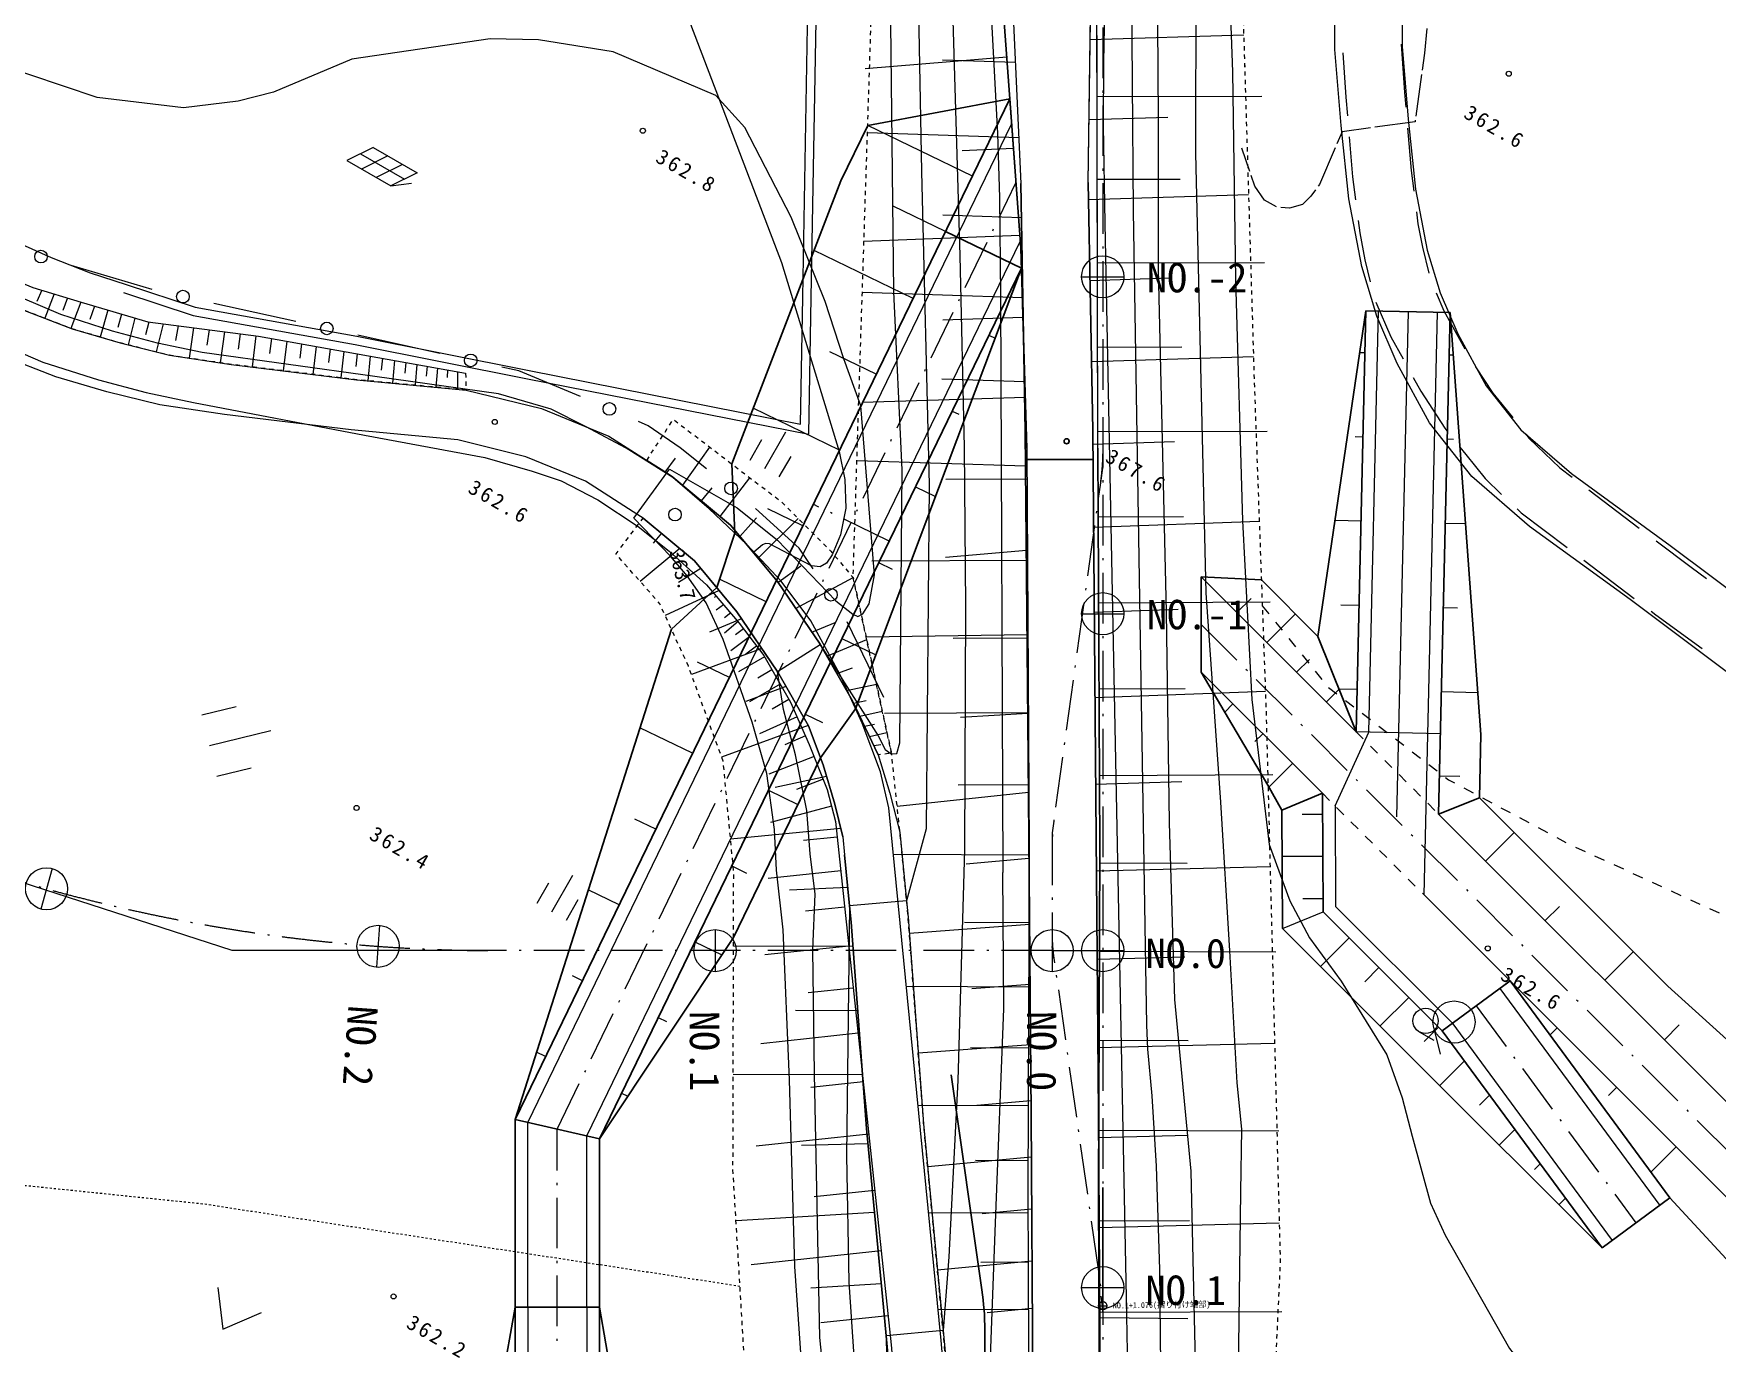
# Model space of a CAD drawing. Header units: millimetres. Extents: x -2078669 to -1085629, y -5987148 to 310365.
# Drawn here: x -1764978 to -1665089, y -2226496 to -2148756 of the extents above; entities that cross this region are included whole.
import ezdxf

# ---------------------------------------------------------------- set-up
doc = ezdxf.new("R2010")
doc.units = ezdxf.units.MM
doc.header["$LTSCALE"] = 500
for name, pattern in [('561019', [1, 0.5, -0.5]), ('56201', [2.5, 1.25, -1.25]), ('56301', [0.5, 0.25, -0.25]), ('57103', [5.5, 5, -0.5]), ('SXF_一点短鎖線', [9.25, 6, -1.5, 0.25, -1.5]), ('SXF_一点鎖線', [18.5, 12, -1.5, 3.5, -1.5]), ('SXF_跳び破線', [12, 6, -6])]:
    doc.linetypes.add(name, pattern=pattern)
doc.layers.get('Defpoints').update_dxf_attribs({"color": 153})
for name, color, linetype, lineweight in [('D-BGD', 7, 'Continuous', 13), ('D-BGD-数値図化', 7, 'Continuous', 13), ('D-BMK', 2, 'SXF_一点短鎖線', 13), ('D-BMK-HTXT', 7, 'Continuous', 13), ('D-BMK-HTXT-周囲堤', 7, 'Continuous', 13), ('D-BMK-OTRS', 7, 'Continuous', 13), ('D-BYP-STR1', 2, 'Continuous', 13), ('D-BYP-STR2', 6, 'Continuous', 25), ('●予備設計_LP横断', 7, 'Continuous', 13)]:
    doc.layers.add(name, color=color, linetype=linetype, lineweight=lineweight)
doc.styles.add('MS ゴシック', font='MS Gothic.ttf')
doc.styles.add('ＭＳ ゴシック', font='MS Gothic.ttf')
doc.linetypes.add('56130', pattern='A,1,-0.375,[44,dgnlstyle-dm500.shx,S=0.0012,R=0,X=0,Y=0],-0.375', length=1.75)

# ---------------------------------------------------------------- blocks, each defined once
blk = doc.blocks.new('M6313')
at = {"layer": 'D-BGD', "flags": 128}
blk.add_lwpolyline([(-1.5, 1), (0, -1), (1.5, 1)], dxfattribs=at)
blk = doc.blocks.new('M6334')
at = {"layer": '●予備設計_LP横断', "linetype": 'Continuous', "lineweight": 9}
for p, q in [((0, -1.25), (0, 1.25)), ((-1, -1.25), (-1, 0.15)), ((1, -1.25), (1, 0.15))]:
    blk.add_line(p, q, dxfattribs=at)
blk = doc.blocks.new('M6331')
at = {"layer": '●予備設計_LP横断', "linetype": 'Continuous', "lineweight": 9}
blk.add_line((0, -0.75), (1, -0.75), dxfattribs=at)
blk.add_circle((0, 0), 0.75, dxfattribs=at)
blk = doc.blocks.new('M7312')
at = {"layer": '●予備設計_LP横断', "linetype": 'Continuous', "lineweight": 20}
blk.add_circle((0, -0.001), 0.15, dxfattribs=at)
blk = doc.blocks.new('M6217')
at = {"layer": 'D-BGD-数値図化', "linetype": 'Continuous', "lineweight": 9}
for p, q in [((-1.033, 0.7), (-2, -0.75)), ((-1.5, 0), (1.5, 0)), ((-1.033, 0.7), (1.967, 0.7)), ((-0.033, 0.7), (-1, -0.75)), ((0.967, 0.7), (0, -0.75)), ((1.967, 0.7), (1, -0.75)), ((1, -0.75), (2, 0)), ((-2, -0.75), (1, -0.75))]:
    blk.add_line(p, q, dxfattribs=at)
blk = doc.blocks.new('河川平面')
at = {"layer": 'D-BGD', "linetype": 'Continuous'}
for p, q in [((1608555, -2699081), (1609014, -2666342)), ((1609119, -2714860, 368280), (1609038, -2675632, 368370)), ((1608674, -2690597), (1617776, -2690321)), ((1603717, -2691651), (1595322, -2692350)), ((1604227, -2691973), (1599914, -2691834)), ((1609078, -2693983), (1618850, -2693959)), ((1608607, -2695345), (1613272, -2695203)), ((1604431, -2696433), (1595456, -2696143)), ((1604119, -2697072), (1601078, -2697205)), ((1609088, -2698902), (1614007, -2698892)), ((1608573, -2700092), (1618064, -2699804)), ((1604591, -2701182), (1599928, -2701034)), ((1604504, -2702242), (1595229, -2702585)), ((1609100, -2703857), (1619019, -2703838)), ((1553015, -2705439, 364412), (1548220, -2704023, 364444)), ((1608658, -2704899), (1613434, -2704754)), ((1546463, -2705474), (1546171, -2706154)), ((1547203, -2705701), (1546643, -2707150)), ((1547998, -2705945), (1547708, -2706697)), ((1604676, -2705934), (1595150, -2705626)), ((1548794, -2706189), (1548191, -2707749)), ((1549595, -2706427), (1549328, -2707217)), ((1550397, -2706665), (1549928, -2708265)), ((1551196, -2706902), (1550979, -2707701)), ((1561551, -2707350, 364210), (1556671, -2706268, 364328)), ((1551995, -2707139), (1551596, -2708733)), ((1552816, -2707374), (1552625, -2708125)), ((1553663, -2707482), (1553246, -2709147)), ((1554568, -2707598), (1554397, -2708465)), ((1555472, -2707713), (1555206, -2709519)), ((1556395, -2707831), (1556261, -2708743)), ((1557318, -2707949), (1557047, -2709791)), ((1604682, -2707108), (1599934, -2707262)), ((1558245, -2708067), (1558120, -2708991)), ((1559171, -2708185), (1558945, -2710039)), ((1560091, -2708342), (1559980, -2709249)), ((1561010, -2708507), (1560795, -2710265)), ((1561881, -2708663), (1561777, -2709518)), ((1562753, -2708820), (1562550, -2710479)), ((1563576, -2708967), (1563477, -2709774)), ((1570091, -2709243, 364003), (1565211, -2708162, 364121)), ((1609110, -2708857), (1614101, -2708843)), ((1564398, -2709114), (1564207, -2710681)), ((1565175, -2709254), (1565093, -2710012)), ((1565952, -2709393), (1565814, -2710859)), ((1566677, -2709523), (1566610, -2710225)), ((1567401, -2709653), (1567274, -2710996)), ((1568065, -2709772), (1568005, -2710415)), ((1568729, -2709891), (1568613, -2711122)), ((1608744, -2709707), (1618356, -2709415)), ((1569338, -2710000), (1569283, -2710590)), ((1569947, -2710109), (1569841, -2711238)), ((1570538, -2710215), (1570517, -2710675)), ((1571128, -2710321), (1571127, -2711359)), ((1604766, -2710930), (1599873, -2710773)), ((1604828, -2711852), (1595147, -2712158)), ((1609118, -2713879), (1619176, -2713859)), ((1584493, -2717063), (1586102, -2714802)), ((1608824, -2714624), (1613667, -2714463)), ((1583457, -2716288), (1584067, -2715447)), ((1604836, -2715927), (1594828, -2715604)), ((1586719, -2718918), (1588476, -2716614)), ((1604927, -2716695), (1600106, -2716715)), ((1585606, -2717990), (1586250, -2717209)), ((1638256, -2717335, 363183), (1641243, -2719601, 363241)), ((1609137, -2718942), (1614205, -2718914)), ((1583228, -2719915), (1582734, -2720508)), ((1587893, -2720105), (1588874, -2718988)), ((1588963, -2721395), (1591336, -2719026)), ((1608869, -2719542), (1618699, -2719188)), ((1584317, -2720821), (1581973, -2722778)), ((1604881, -2720933), (1600093, -2721351)), ((1590147, -2722831), (1591509, -2721848)), ((1604956, -2721522), (1595711, -2721571)), ((1637963, -2721512, 363220), (1640951, -2723777, 363276)), ((1585563, -2721996), (1584253, -2722840)), ((1591194, -2724370), (1594605, -2722539)), ((1586661, -2723318), (1583452, -2724786)), ((1586493, -2723643), (1586362, -2723729)), ((1586924, -2724156), (1586471, -2724484)), ((1587340, -2724637), (1586982, -2724939)), ((1608914, -2724597), (1613897, -2724418)), ((1609164, -2724033), (1619345, -2723979)), ((1587989, -2724992), (1586078, -2725788)), ((1587780, -2725156), (1586969, -2725843)), ((1588091, -2725577), (1587618, -2725939)), ((1592149, -2725774), (1593543, -2725208)), ((1596429, -2729654, 364710), (1594244, -2725162, 364496)), ((1604926, -2725940), (1595378, -2726080)), ((1589192, -2726760), (1585009, -2728290)), ((1588462, -2726055), (1587348, -2726891)), ((1588878, -2726617), (1588236, -2727090)), ((1593050, -2727210), (1595409, -2726226)), ((1604979, -2726137), (1600547, -2726162)), ((1589342, -2727253), (1587803, -2728145)), ((1593635, -2728230), (1594570, -2727901)), ((1590275, -2728862), (1588449, -2729912)), ((1589786, -2728027), (1588956, -2728507)), ((1594220, -2729249), (1595985, -2728864)), ((1590622, -2729005), (1588238, -2729891)), ((1590800, -2729775), (1589803, -2730344)), ((1594633, -2729994), (1595385, -2729838)), ((1608959, -2729652), (1619062, -2729288)), ((1609198, -2729151), (1614311, -2729125)), ((1555969, -2730692), (1558009, -2730197)), ((1591286, -2730816), (1589042, -2731810)), ((1594999, -2730765), (1596336, -2730473)), ((1605003, -2730569), (1596476, -2730615)), ((1604968, -2730619), (1600985, -2730850)), ((1556411, -2732514), (1560055, -2731628)), ((1591947, -2731316), (1586805, -2733197)), ((1591785, -2731933), (1590562, -2732476)), ((1595285, -2731369), (1595880, -2731239)), ((1595572, -2731973), (1596613, -2731746)), ((1595829, -2732515), (1596248, -2732459)), ((1556854, -2734337), (1558894, -2733841)), ((1592292, -2733159), (1589610, -2734212)), ((1593026, -2734342), (1589989, -2735005)), ((1592818, -2734511), (1591241, -2735127)), ((1605020, -2734835), (1600843, -2734856)), ((1609004, -2734802), (1614102, -2734645)), ((1609217, -2734294), (1619515, -2734239)), ((1605007, -2735298), (1597220, -2736134)), ((1593325, -2736117), (1589708, -2737072)), ((1593869, -2737442), (1587335, -2738063)), ((1593658, -2737946), (1591656, -2738157)), ((1593986, -2737930), (1594098, -2739006)), ((1593868, -2739947), (1589568, -2740405)), ((1605041, -2739011), (1596998, -2738978)), ((1605038, -2739214), (1601310, -2739556)), ((1609044, -2739952), (1619341, -2739687)), ((1609239, -2739474), (1614416, -2739497)), ((1594284, -2740937), (1590826, -2741095)), ((1594106, -2742102), (1591785, -2742348)), ((1605069, -2743130), (1597942, -2743664)), ((1605022, -2743037), (1601216, -2743017)), ((1594591, -2744446), (1587508, -2744429)), ((1594343, -2744419), (1589358, -2744944)), ((1609217, -2744710), (1619688, -2744754)), ((1609086, -2745195), (1614281, -2745062)), ((1594606, -2746911), (1591929, -2747195)), ((1605011, -2746849), (1597774, -2746818)), ((1605097, -2746703), (1601653, -2746961)), ((1594876, -2748250), (1591188, -2748241)), ((1594898, -2749594), (1589124, -2750208)), ((1629040, -2749220), (1629433, -2750839)), ((1605126, -2750277), (1598475, -2750775)), ((1604994, -2750472), (1601559, -2750447)), ((1609127, -2750438), (1619610, -2750169)), ((1609201, -2749995), (1614481, -2750019)), ((1595161, -2752054), (1587490, -2752035)), ((1595201, -2752478), (1592095, -2752804)), ((1604982, -2753902), (1598471, -2753873)), ((1605152, -2753611), (1601951, -2753881)), ((1595527, -2755584), (1588847, -2756289)), ((1609167, -2755781), (1614456, -2755645)), ((1609172, -2755342), (1619863, -2755385)), ((1595485, -2756146), (1591545, -2756262)), ((1605175, -2756946), (1599031, -2757527)), ((1604968, -2757158), (1601873, -2757144)), ((1595879, -2758924), (1592291, -2759306)), ((1595871, -2760232), (1587658, -2760726)), ((1604967, -2760249), (1599093, -2760275)), ((1605195, -2760032), (1602258, -2760310)), ((1609168, -2760726), (1614554, -2760708)), ((1609203, -2761123), (1619885, -2760849)), ((1596262, -2762512), (1588550, -2763327)), ((1605216, -2763118), (1599609, -2763648)), ((1604976, -2763184), (1602175, -2763200)), ((1596271, -2764464), (1592090, -2764715)), ((1596665, -2766365), (1592685, -2766788)), ((1604992, -2765985), (1599660, -2766011)), ((1605234, -2765934), (1602551, -2766184)), ((1609189, -2766148), (1620033, -2766106)), ((1609238, -2766470), (1614464, -2766521))]:
    blk.add_line(p, q, dxfattribs=at)
at = {"layer": 'D-BGD', "linetype": 'Continuous', "flags": 128}
for points, elevation in [([(1592342, -2780492), (1591147, -2763427), (1590833, -2752355), (1590457, -2743454), (1590065, -2739912), (1589933, -2737491), (1589483, -2734168), (1588622, -2731129), (1586898, -2726226), (1585893, -2724035), (1584755, -2722444), (1583770, -2721270), (1581586, -2719015), (1583716, -2716105), (1587730, -2718399), (1590114, -2720321), (1593578, -2723925), (1594597, -2724710), (1594876, -2724847), (1595179, -2724700), (1595557, -2724094), (1595875, -2722383), (1595053, -2712340), (1594046, -2709561), (1592946, -2706159), (1590933, -2701141), (1588181, -2695820), (1586468, -2693935), (1580360, -2691326), (1575946, -2690623), (1573078, -2690566), (1564858, -2691779), (1560207, -2693721), (1558120, -2694260), (1554875, -2694668), (1549757, -2694041), (1543748, -2692019)], 363000), ([(1592920, -2817369), (1593566, -2799486), (1593914, -2787848), (1594033, -2783526), (1593837, -2779371), (1592635, -2767650), (1592323, -2752005), (1592214, -2744615), (1592355, -2741337), (1592065, -2738931), (1591868, -2736368), (1591191, -2733054), (1590470, -2730378), (1590110, -2728111), (1592654, -2726520), (1596089, -2731932), (1596515, -2732747), (1596855, -2733003), (1597195, -2732985), (1597380, -2732344), (1597515, -2716139), (1597024, -2705574), (1596761, -2682544)], 364000), ([(1598376, -2683702), (1598671, -2698444), (1599114, -2717044), (1598931, -2737455), (1597776, -2741725), (1594389, -2742024), (1594210, -2756839), (1594357, -2764363), (1595098, -2775535), (1595958, -2788193), (1595288, -2801281), (1595145, -2805403), (1594985, -2809136), (1594431, -2827854)], 365000), ([(1610013, -2620514), (1610004, -2655012), (1609981, -2662598), (1609913, -2668183), (1609452, -2691949), (1609445, -2695730), (1609534, -2701509), (1610811, -2765298), (1610885, -2769571), (1610897, -2771846), (1610716, -2783859), (1610693, -2787913), (1610772, -2789970), (1610879, -2790832), (1611484, -2792973), (1612825, -2795553), (1614449, -2798377), (1615902, -2801242), (1616987, -2804270), (1617505, -2807574), (1617667, -2810962), (1617685, -2814239)], 367000), ([(1611715, -2620514), (1611197, -2668195), (1611105, -2685482), (1611228, -2700780), (1611946, -2745632), (1612011, -2749082), (1612060, -2750532), (1612325, -2753298), (1612593, -2757485), (1612783, -2763612), (1612864, -2771282), (1612734, -2784705), (1612727, -2788483), (1612845, -2790265), (1613065, -2791226), (1613931, -2793393), (1615912, -2797217), (1616301, -2797929), (1618572, -2802762), (1619578, -2807144), (1619707, -2810758), (1619619, -2816361)], 366000), ([(1621746, -2814441), (1621891, -2808510), (1621764, -2806453), (1621613, -2804739), (1621190, -2802460), (1619945, -2799860), (1615503, -2792088), (1615083, -2791125), (1614669, -2789480), (1614591, -2787428), (1614424, -2780447), (1614954, -2770848), (1614660, -2757775), (1613687, -2747587), (1613373, -2737098), (1613203, -2724566), (1612724, -2704239), (1612726, -2695354), (1612599, -2678222), (1612988, -2655305), (1612966, -2630582), (1613359, -2620514)], 365000), ([(1623796, -2818518), (1624032, -2810240), (1624125, -2807468), (1624236, -2805489), (1624244, -2803817), (1623725, -2802293), (1620285, -2795694), (1618029, -2791812), (1617489, -2790721), (1616969, -2789309), (1616837, -2787094), (1617312, -2780196), (1617397, -2774676), (1617446, -2771179), (1617614, -2759007), (1617664, -2755279), (1617387, -2752525), (1616960, -2744706), (1616414, -2735865), (1615549, -2723449), (1615307, -2713395), (1614941, -2697350), (1614969, -2677393)], 364000), ([(1616949, -2688150), (1617118, -2692517), (1617295, -2704845), (1617707, -2719180), (1618258, -2729775), (1619284, -2738394), (1620512, -2741723), (1621690, -2743916), (1623569, -2746498), (1626274, -2750869), (1627187, -2753428), (1627773, -2755690), (1628854, -2759670), (1629723, -2761569), (1633551, -2768293), (1638543, -2774672), (1640014, -2777876), (1641376, -2781486), (1641915, -2785883), (1640984, -2797690), (1640322, -2802625), (1638441, -2810863), (1637036, -2815889)], 363000), ([(1600298, -2682136), (1600933, -2703428), (1601200, -2714828), (1601266, -2724239), (1601205, -2738696)], 366000), ([(1602426, -2682044), (1603178, -2696188), (1603296, -2700004), (1603353, -2705819), (1603478, -2740041)], 367000), ([(1601205, -2738696), (1600819, -2752402), (1600282, -2762864), (1599943, -2767240), (1596557, -2767553), (1596737, -2778596), (1597033, -2793887), (1596801, -2798268), (1596698, -2801298), (1596605, -2804750), (1596599, -2811008), (1596447, -2814317), (1596478, -2820692), (1596952, -2823497), (1597518, -2825046), (1598028, -2825906), (1598453, -2827121), (1601191, -2828349), (1601198, -2836316)], 366000), ([(1603298, -2835363), (1603152, -2823926), (1600406, -2822719), (1598998, -2816058), (1598329, -2809840), (1598049, -2792840), (1598377, -2788050), (1601762, -2787733), (1602661, -2771476), (1603042, -2760850), (1603554, -2748138), (1603478, -2740041)], 367000)]:
    blk.add_lwpolyline(points, dxfattribs=dict(at, elevation=elevation))
for points in [[(1615472, -2812388), (1615273, -2807092), (1615231, -2805958), (1615082, -2805064), (1614196, -2802555), (1611544, -2797523), (1610785, -2796134), (1609990, -2794678), (1609448, -2793437), (1609275, -2792488), (1609120, -2789483), (1609265, -2770458), (1609158, -2754356), (1608991, -2733247), (1608817, -2713807), (1608555, -2699081), (1609014, -2666342), (1609021, -2620514)], [(1648369, -2729602), (1640710, -2723847), (1634729, -2719505), (1631309, -2716546), (1628807, -2713365), (1626888, -2709836), (1625672, -2707023), (1624776, -2704068), (1624009, -2700061), (1623561, -2695700), (1623183, -2691188), (1623197, -2683914), (1623477, -2676693), (1623813, -2672469), (1624796, -2667409), (1628250, -2652121), (1629016, -2648256), (1629716, -2644727), (1630896, -2635890), (1631250, -2632963), (1631771, -2628636), (1632704, -2620514)], [(1636730, -2620514), (1635743, -2629104), (1635219, -2633453), (1634864, -2636395), (1633664, -2645381), (1632948, -2648993), (1632163, -2652951), (1628711, -2668230), (1627783, -2673012), (1627471, -2676930), (1627197, -2683996), (1627183, -2691025), (1627543, -2695329), (1627971, -2699480), (1628665, -2703109), (1629434, -2705645), (1630488, -2708083), (1632161, -2711158), (1634216, -2713773), (1637218, -2716368), (1643087, -2720630), (1650772, -2726405), (1648369, -2729602)], [(1555496, -2675788), (1564011, -2675700), (1566577, -2675673), (1574077, -2675730), (1583382, -2675801), (1590984, -2675860), (1594010, -2675779), (1600312, -2675611), (1600969, -2675926), (1601494, -2676412), (1602266, -2677624), (1603045, -2679178), (1603569, -2681205), (1603902, -2684846), (1604555, -2699152), (1604818, -2713861), (1604991, -2733281), (1605158, -2754385), (1605264, -2770456), (1605096, -2792670), (1604965, -2797739), (1604449, -2800952), (1604252, -2801442), (1604118, -2801667)], [(1600312, -2675611), (1600969, -2675926), (1601494, -2676412), (1602266, -2677624), (1603045, -2679178), (1603569, -2681205), (1603902, -2684846), (1604555, -2699152)], [(1545350, -2706651), (1548268, -2707778), (1551122, -2708615), (1554053, -2709349), (1557700, -2709887), (1565141, -2710795), (1571645, -2711408), (1576125, -2712508), (1580114, -2714150), (1583583, -2716369), (1583916, -2716583), (1587332, -2719428), (1590110, -2722777), (1592644, -2726502), (1592654, -2726520), (1594565, -2729850)], [(1508217, -2685411), (1513547, -2687262), (1518842, -2689573), (1521206, -2690806), (1525169, -2693231), (1532176, -2697774), (1536945, -2700739), (1538666, -2701836), (1540621, -2702872), (1542493, -2703895), (1545947, -2705316), (1548802, -2706191), (1552762, -2707367), (1559322, -2708205), (1571609, -2710407)], [(1591962, -2731343), (1590110, -2728111), (1590099, -2728093), (1587710, -2724583), (1585199, -2721557), (1582140, -2719008), (1581841, -2718817), (1578723, -2716822), (1575191, -2715368), (1571143, -2714373), (1564818, -2713778), (1557300, -2712860), (1553468, -2712295), (1550335, -2711511), (1547304, -2710622), (1544163, -2709409)], [(1605096, -2792670), (1605264, -2770456), (1605158, -2754385), (1604991, -2733281), (1604818, -2713861), (1604555, -2699152)], [(1608555, -2699081), (1608817, -2713807), (1608991, -2733247), (1609158, -2754356), (1609265, -2770458), (1609120, -2789483)], [(1596086, -2733057), (1594565, -2729850), (1592654, -2726520), (1592644, -2726502), (1590110, -2722777), (1587332, -2719428), (1583916, -2716583), (1583583, -2716369), (1582361, -2715587)], [(1582140, -2719008), (1585199, -2721557), (1587710, -2724583), (1590099, -2728093), (1590110, -2728111), (1591962, -2731343), (1592824, -2733665), (1593520, -2735998), (1593986, -2737930), (1594098, -2739006), (1594389, -2742024), (1594482, -2742989), (1595401, -2755251), (1596341, -2765209), (1596557, -2767553), (1597441, -2777158), (1598308, -2787353), (1598377, -2788050), (1598643, -2790764), (1599233, -2797877), (1599793, -2803334), (1600051, -2807845), (1600214, -2810142), (1600362, -2812627)], [(1594565, -2729850), (1596086, -2733057), (1596776, -2735341), (1597384, -2737656)], [(1593986, -2737930), (1593520, -2735998), (1592824, -2733665), (1591962, -2731343)], [(1597384, -2737656), (1597776, -2741725), (1597870, -2742698), (1598788, -2754964), (1599727, -2764893), (1599943, -2767240), (1600828, -2776858), (1601695, -2787042), (1601762, -2787733), (1602566, -2795926), (1603152, -2800721)], [(1598643, -2790764), (1598377, -2788050), (1598308, -2787353), (1597441, -2777158), (1596557, -2767553), (1596341, -2765209), (1595401, -2755251), (1594482, -2742989), (1594389, -2742024), (1594098, -2739006)]]:
    blk.add_lwpolyline(points, dxfattribs=at)
at = {"layer": 'D-BGD', "linetype": '561019', "flags": 128}
for points in [[(1618950, -2620514), (1618959, -2621129), (1618665, -2658302), (1618663, -2658627), (1618571, -2661701), (1617747, -2689368), (1618403, -2710987), (1619104, -2730441), (1619135, -2731637), (1619943, -2763133), (1618853, -2786511), (1619008, -2789521), (1619927, -2791602), (1625688, -2802391), (1625125, -2825293), (1624564, -2827572), (1623496, -2829911), (1618630, -2838640), (1618342, -2840170), (1618771, -2861642), (1618913, -2870692)], [(1618950, -2620514), (1618959, -2621129), (1618665, -2658302), (1618663, -2658627), (1618571, -2661701), (1617747, -2689368), (1618356, -2709415)], [(1604118, -2801667), (1603658, -2801700), (1603152, -2800721), (1602566, -2795926), (1601762, -2787733), (1601695, -2787042), (1600828, -2776858), (1599943, -2767240), (1599727, -2764893), (1598788, -2754964), (1597870, -2742698), (1597776, -2741725), (1597384, -2737656), (1596956, -2733671), (1596881, -2732974), (1595028, -2724476), (1594605, -2722539), (1594888, -2713738), (1595887, -2682805), (1595509, -2681697), (1584094, -2681621), (1568919, -2679328), (1567447, -2679106), (1555444, -2676376), (1555451, -2676293), (1555496, -2675788)], [(1571609, -2710407), (1571645, -2711408), (1565141, -2710795), (1557700, -2709887), (1554053, -2709349), (1551122, -2708615), (1548268, -2707778), (1545350, -2706651), (1541611, -2704873), (1538499, -2703186), (1535321, -2701185), (1529283, -2697302), (1524327, -2694155), (1519414, -2691519), (1515001, -2689323), (1510618, -2687469), (1507974, -2686586), (1508217, -2685411)], [(1582361, -2715587), (1583934, -2713148), (1590375, -2718064), (1593288, -2720981), (1594605, -2722539), (1595028, -2724476), (1596881, -2732974), (1596692, -2732994), (1596086, -2733057)], [(1594315, -2833105), (1593657, -2833087), (1593245, -2833076), (1591237, -2816520), (1590511, -2811759), (1590076, -2808915), (1589638, -2797190), (1589292, -2787903), (1587476, -2757692), (1587519, -2740005), (1586896, -2733447), (1584831, -2727803), (1583142, -2724109), (1580537, -2721142), (1580880, -2720687), (1582125, -2719028), (1582140, -2719008)]]:
    blk.add_lwpolyline(points, dxfattribs=at)
at = {"layer": 'D-BGD', "linetype": '57103', "elevation": 362500, "flags": 128}
blk.add_lwpolyline([(1631438, -2670992), (1630465, -2673583), (1630146, -2674866), (1628772, -2686571), (1628658, -2689730), (1628512, -2691411), (1627943, -2695488), (1623613, -2696077), (1622269, -2699201), (1621764, -2699901), (1621267, -2700389), (1620488, -2700616), (1619769, -2700561), (1619014, -2700140), (1618444, -2699316), (1617676, -2697057)], dxfattribs=at)
at = {"layer": 'D-BGD', "linetype": '56130', "flags": 128}
for points in [[(1476042, -2672953), (1487354, -2675983), (1494011, -2677814), (1494381, -2678077), (1498516, -2681000), (1515505, -2686265), (1521017, -2688589), (1527219, -2692548), (1535331, -2697856), (1540351, -2700532), (1544162, -2702251), (1547020, -2703540), (1549333, -2704443), (1551482, -2705148), (1555577, -2706492), (1565157, -2708214), (1575377, -2710253), (1591488, -2713433), (1591619, -2705903), (1592042, -2681772), (1592113, -2681022), (1592284, -2679237), (1592454, -2677450), (1592610, -2675816)], [(1592119, -2705912), (1592541, -2681801), (1592611, -2681070), (1592781, -2679284), (1592952, -2677497), (1593107, -2675864)], [(1551326, -2705623), (1555455, -2706978), (1565064, -2708705), (1575279, -2710743), (1591978, -2714039), (1592119, -2705911)]]:
    blk.add_lwpolyline(points, dxfattribs=at)
at = {"layer": 'D-BGD', "linetype": 'Continuous', "elevation": 364000}
blk.add_lwpolyline([(1580651, -2680088), (1581065, -2680372), (1581922, -2681649), (1582878, -2684240), (1590358, -2703834), (1593778, -2715062), (1594107, -2716716), (1594179, -2718418), (1593862, -2720012), (1593359, -2721188), (1593034, -2721693), (1592645, -2721908), (1592138, -2721847), (1591265, -2721380), (1589644, -2720529), (1589412, -2720511), (1589228, -2720590), (1588710, -2721030)], dxfattribs=at)
at = {"layer": 'D-BGD', "linetype": 'Continuous', "extrusion": (-0.123548, -0.025437, 0.992013), "elevation": 227590}
blk.add_lwpolyline([(2963730, 1088463), (2966575, 1088067), (2967446, 1087963)], dxfattribs=at)
at = {"layer": 'D-BGD', "linetype": 'Continuous', "extrusion": (-0.098567, -0.023531, 0.994852), "elevation": 264487}
blk.add_lwpolyline([(2994856, 986207), (2997445, 985763), (2998555, 985595)], dxfattribs=at)
at = {"layer": 'D-BGD', "linetype": 'Continuous', "extrusion": (0.868038, 0.067518, 0.491885), "elevation": 1409261}
blk.add_lwpolyline([(-2813963, -379261), (-2816477, -379304), (-2817707, -379424)], dxfattribs=at)
at = {"layer": 'D-BGD', "linetype": 'Continuous', "extrusion": (0.846499, 0.064697, 0.528444), "elevation": 1392113}
blk.add_lwpolyline([(-2812305, -438968), (-2814682, -439009), (-2816049, -439139)], dxfattribs=at)
at = {"layer": 'D-BGD', "linetype": '56301', "flags": 128}
blk.add_lwpolyline([(1587892, -2764615), (1556050, -2759730), (1533406, -2757397), (1519083, -2755922), (1514770, -2743375), (1526692, -2743634), (1525783, -2734543), (1524020, -2716896), (1524034, -2707868), (1514409, -2702703), (1507228, -2699927), (1502849, -2698233)], dxfattribs=at)
at = {"layer": 'D-BGD', "linetype": 'Continuous', "extrusion": (-0.560903, -0.252732, 0.788362), "elevation": 56225}
blk.add_lwpolyline([(3136067, 518133), (3137239, 518105), (3139804, 518364)], dxfattribs=at)
at = {"layer": 'D-BGD', "linetype": 'Continuous', "extrusion": (-0.522307, -0.234465, 0.819891), "elevation": 83131}
blk.add_lwpolyline([(3134586, 515159), (3136829, 515112), (3138328, 515260)], dxfattribs=at)
at = {"layer": 'D-BGD', "linetype": 'Continuous', "extrusion": (0.069058, 0.206545, 0.975997), "elevation": -95888}
blk.add_lwpolyline([(-2356868, 2100878), (-2352913, 2100598), (-2351883, 2100708)], dxfattribs=at)
at = {"layer": 'D-BGD', "linetype": 'Continuous', "extrusion": (0.001612, -0.020011, 0.999798), "elevation": 420061}
blk.add_lwpolyline([(1408664, -2824424), (1409550, -2826065), (1410597, -2827562), (1410629, -2827610)], dxfattribs=at)
at = {"layer": 'D-BGD', "linetype": 'Continuous', "extrusion": (0.016449, -0.001732, 0.999863), "elevation": 394691}
blk.add_lwpolyline([(-2529133, -1899645), (-2529529, -1900051), (-2530821, -1901338), (-2531659, -1902409)], dxfattribs=at)
at = {"layer": 'D-BGD', "linetype": 'Continuous', "extrusion": (-0.052841, 0.073861, 0.995868), "elevation": 77504}
blk.add_lwpolyline([(288824, 3160351), (288801, 3158864), (289537, 3155429)], dxfattribs=at)
at = {"layer": 'D-BGD', "linetype": 'Continuous', "extrusion": (-0.143152, -0.164739, 0.975894), "elevation": 568325}
blk.add_lwpolyline([(3016489, -877315), (3016819, -877334), (3020231, -877100)], dxfattribs=at)
at = {"layer": 'D-BGD', "linetype": 'Continuous', "extrusion": (0.311673, 0.432353, 0.846127), "elevation": -356949}
blk.add_lwpolyline([(-2922970, 1248230), (-2925577, 1248305), (-2926719, 1248311)], dxfattribs=at)
at = {"layer": 'D-BGD', "linetype": '56201', "flags": 128}
blk.add_lwpolyline([(1618880, -2724215), (1622794, -2729051), (1629936, -2734540), (1637037, -2738340), (1646676, -2742766)], dxfattribs=at)
at = {"layer": 'D-BGD', "linetype": 'Continuous', "extrusion": (0.276473, 0.38442, 0.880786), "elevation": -273425}
blk.add_lwpolyline([(-2923790, 1275829), (-2924142, 1275840), (-2927540, 1275859)], dxfattribs=at)
at = {"layer": 'D-BGD', "linetype": 'Continuous', "extrusion": (0.879845, 0.091136, 0.466441), "elevation": 1326281}
blk.add_lwpolyline([(-2950346, -283885), (-2934237, -284530), (-2917934, -285106)], dxfattribs=at)
at = {"layer": 'D-BGD', "linetype": 'Continuous'}
for points in [[(1615473, -2813810, 368400), (1615503, -2805510, 368350), (1615442, -2805095, 368370), (1615373, -2804813, 368380), (1615226, -2804347, 368420), (1610224, -2794667, 368260), (1609794, -2793590, 368280), (1609534, -2792437, 368300), (1609236, -2777605, 368510), (1609158, -2758979, 368490), (1609245, -2738601, 368470), (1609119, -2714860, 368280), (1609038, -2675632, 368370), (1609172, -2662075, 368370), (1609082, -2627858, 368360), (1609044, -2620514, 368307)], [(1551648, -2675562, 363530), (1588753, -2675806, 367630), (1591492, -2675777, 367740), (1601078, -2675474, 368380), (1602687, -2677771, 368330), (1604554, -2702997, 368080), (1604920, -2714881, 368280), (1605042, -2738608, 368470), (1604961, -2758977, 368490), (1605040, -2777661, 368510), (1605332, -2792524, 368300), (1605349, -2797390, 368380), (1605376, -2800935, 368140), (1605160, -2801653, 368050), (1604932, -2802029, 368050)], [(1604920, -2714881, 368280), (1604554, -2702997, 368080), (1602687, -2677771, 368330), (1601078, -2675474, 368380)], [(1599837, -2767831, 366440), (1596733, -2736208, 364880), (1596230, -2734073, 364910), (1595135, -2731183, 364690), (1593808, -2728274, 364470), (1592088, -2725106, 364260), (1590334, -2722759, 364300), (1588296, -2720585, 364040), (1586073, -2718453, 363810), (1583901, -2716593, 363570), (1581131, -2714851, 363720), (1578733, -2713565, 363360), (1576686, -2712550, 363370), (1573568, -2711634, 363390), (1566227, -2710598, 362900), (1555988, -2709188, 362740), (1553342, -2708636, 362750), (1550673, -2707921, 362770), (1547594, -2706935, 362800), (1545326, -2705966, 362820)], [(1544161, -2708734, 362820), (1546539, -2709754, 362800), (1549825, -2710801, 362770), (1552652, -2711561, 362750), (1555476, -2712146, 362740), (1565608, -2714083, 362900), (1572752, -2715421, 363390), (1575563, -2716230, 363370), (1577282, -2716791, 363360), (1579451, -2717934, 363720), (1581846, -2719507, 363570), (1583686, -2720980, 363810), (1585914, -2722964, 364040), (1587847, -2725240, 364500), (1589298, -2727170, 364240), (1590897, -2729946, 364190), (1592006, -2732452, 364680), (1593056, -2735120, 364910), (1593563, -2737027, 364940), (1596852, -2768087, 366440)], [(1628028, -2700834, 362740), (1628117, -2701535, 362680), (1628376, -2702930, 363020), (1628761, -2704463, 363084)], [(1624566, -2701346, 362739), (1624659, -2702074, 362680), (1624960, -2703677, 363020), (1625287, -2704983, 363065)], [(1627834, -2710657, 363226), (1628291, -2711486, 363280), (1629705, -2713682, 363240), (1629826, -2713828, 363237)], [(1585905, -2716080, 363495), (1584348, -2714832, 363370), (1582439, -2713538, 363930), (1581865, -2713287, 363935)], [(1604920, -2714881, 368280), (1605042, -2738608, 368470), (1604961, -2758977, 368490), (1605040, -2777661, 368510), (1605332, -2792524, 368300)], [(1609119, -2714860, 368280), (1609245, -2738601, 368470), (1609158, -2758979, 368490), (1609236, -2777605, 368510), (1609534, -2792437, 368300)], [(1634518, -2714034, 363194), (1634714, -2714278, 363190), (1636525, -2716023, 363150), (1637260, -2716580, 363164)], [(1585914, -2722964, 364040), (1587847, -2725240, 364500), (1589298, -2727170, 364240), (1590897, -2729946, 364190), (1592006, -2732452, 364680), (1593056, -2735120, 364910), (1593563, -2737027, 364940), (1596852, -2768087, 366440), (1598250, -2784336, 366950), (1599683, -2801007, 367550), (1600652, -2813768, 368170)]]:
    blk.add_polyline3d(points, dxfattribs=at)
for centre, radius in [((1546422, -2703492, 364457), 375), ((1554841, -2705862, 364372), 375), ((1563381, -2707756, 364165), 375), ((1571921, -2709649, 363959), 375), ((1580148, -2712533, 363950), 375), ((1587366, -2717250, 363613), 375), ((1584037, -2718805, 363680), 375), ((1593292, -2723559, 364366), 375), ((1630254, -2748925), 1250)]:
    blk.add_circle(centre, radius, dxfattribs=at)
at = {"layer": 'D-BGD', "linetype": 'Continuous', "lineweight": 20, "xscale": 1000, "yscale": 1000, "zscale": 1000, "rotation": 330.1091246385173}
for p in [(1633503, -2692636, 362597), (1582129, -2696015, 362804), (1573343, -2713305, 362579), (1607274, -2714449, 367608), (1565144, -2736215, 362424), (1632255, -2744553, 362613), (1567344, -2765212, 362164)]:
    blk.add_blockref('M7312', p, dxfattribs=at)
at = {"layer": 'D-BGD', "linetype": 'Continuous', "lineweight": 9, "xscale": 1000, "yscale": 1000, "zscale": 1000, "rotation": 330.1091246385173}
for name, p in [('M6217', (1566679, -2698139)), ('M6334', (1589981, -2714983)), ('M6334', (1577348, -2741289)), ('M6331', (1628569, -2748856)), ('M6313', (1557706, -2766290))]:
    blk.add_blockref(name, p, dxfattribs=at)
at = {"layer": 'D-BGD', "linetype": 'Continuous', "style": 'MS ゴシック'}
blk.add_text('363.7', height=900, rotation=283.66942, dxfattribs=at).set_placement((1583686, -2720980, 363810))
at = {"layer": 'D-BGD', "linetype": 'Continuous', "char_height": 900, "attachment_point": 7, "rotation": 330.10912, "line_spacing_factor": 0.722892, "style": 'MS ゴシック'}
for s, insert in [('\\T1.287;362.6', (1630757, -2695221)), ('\\T1.284;362.8', (1582809, -2697843, 362804)), ('\\T1.287;367.6', (1609497, -2715635, 367608)), ('\\T1.287;362.6', (1571682, -2717471)), ('\\T1.281;362.4', (1565824, -2738043, 362424)), ('\\T1.287;362.6', (1632934, -2746381, 362613)), ('\\T1.284;362.2', (1568024, -2767040, 362164))]:
    blk.add_mtext(s, dxfattribs=dict(at, insert=insert))

msp = doc.modelspace()

# ---------------------------------------------------------------- linework, layer by layer
at = {"layer": 'D-BMK'}
for p, q in [((-1733914.5, -2213779, 78.4), (-1706699.8, -2157607.8, 78.4)), ((-1714224, -2178871.5, 156.7), (-1718723.7, -2176691.4)), ((-1695712.2, -2183825.1), (-1648584.6, -2230952.7)), ((-1679398.5, -2206462.6, -23232), (-1669915.7, -2219349.7, -23232)), ((-1733914.5, -2239352.7), (-1733914.5, -2213779, 59.4))]:
    msp.add_line(p, q, dxfattribs=at)
at = {"layer": 'D-BMK', "ltscale": 10}
msp.add_line((-1683435.8, -2165258.3, 266595.6), (-1684199.8, -2198166, -53832), dxfattribs=at)
at = {"layer": 'D-BMK', "linetype": 'SXF_一点鎖線', "lineweight": 13}
msp.add_line((-1704552.5, -2203186.7), (-1701552.5, -2203186.7), dxfattribs=at)
msp.add_line((-1704552.5, -2203186.7), (-1701552.5, -2203186.7), dxfattribs=at)
at = {"layer": 'D-BMK', "linetype": 'SXF_一点短鎖線', "flags": 128}
msp.add_lwpolyline([(-1701552.5, -2079013.4), (-1701552.5, -2329191.7)], dxfattribs=at)
msp.add_lwpolyline([(-1701552.5, -2079013.4), (-1701552.5, -2329191.7)], dxfattribs=at)
msp.add_lwpolyline([(-1701552.5, -2173365.2, -0.0342109), (-1701692.6, -2175410.7), (-1704459.1, -2195508.6, 0.0342109), (-1704552.5, -2196872.2), (-1704552.5, -2202230.7, 0.0353635), (-1704452.7, -2203640), (-1701652.3, -2223313.4, -0.0353635), (-1701552.5, -2224722.6)], format="xyb", dxfattribs=at)
msp.add_lwpolyline([(-1701552.5, -2173365.2, -0.0342109), (-1701692.6, -2175410.7), (-1704459.1, -2195508.6, 0.0342109), (-1704552.5, -2196872.2), (-1704552.5, -2202230.7, 0.0353635), (-1704452.7, -2203640), (-1701652.3, -2223313.4, -0.0353635), (-1701552.5, -2224722.6)], format="xyb", dxfattribs=at)
at = {"layer": 'D-BMK'}
msp.add_lwpolyline([(-1704552.5, -2203186.7), (-1737359.5, -2203186.7, -0.0787115), (-1768265, -2198291.2), (-1834923.4, -2176629.7)], format="xyb", dxfattribs=at)
msp.add_lwpolyline([(-1704552.5, -2203186.7), (-1737359.5, -2203186.7, -0.0787115), (-1768265, -2198291.2), (-1834923.4, -2176629.7)], format="xyb", dxfattribs=at)
at = {"layer": 'D-BMK-HTXT', "color": 7, "linetype": 'Continuous', "lineweight": 13}
for p, q in [((-1702802.5, -2163186.7, 329093), (-1700302.5, -2163186.7, -329093)), ((-1702802.5, -2183186.7, 329093), (-1700302.5, -2183186.7, -329093)), ((-1702802.5, -2203186.7, 329093), (-1700302.5, -2203186.7, -329093)), ((-1702802.4, -2223186.7, 329066.8), (-1700302.4, -2223186.7, -329119.1))]:
    msp.add_line(p, q, dxfattribs=at)
for centre in [(-1701552.5, -2163186.7, 0), (-1701552.5, -2183186.7, 0), (-1701552.5, -2203186.7, 0), (-1701552.4, -2223186.7, -26.2)]:
    msp.add_circle(centre, 1250, dxfattribs=at)
at = {"layer": 'D-BMK-HTXT-周囲堤', "color": 7, "linetype": 'Continuous', "lineweight": 13}
for p, q in [((-1763882.8, -2198308.1), (-1764554.3, -2200716.3)), ((-1744456.4, -2201681.4), (-1744636.1, -2204174.9)), ((-1724553.3, -2201936.7), (-1724551.7, -2204436.7)), ((-1704553.3, -2201936.7), (-1704551.7, -2204436.7))]:
    msp.add_line(p, q, dxfattribs=at)
for centre in [(-1764218.6, -2199512.2), (-1744546.3, -2202928.2), (-1724552.5, -2203186.7), (-1704552.5, -2203186.7)]:
    msp.add_circle(centre, 1250, dxfattribs=at)
at = {"layer": 'D-BMK-OTRS', "color": 7, "linetype": 'Continuous', "lineweight": 13}
for p, q in [((-1701552.5, -2173365.2), (-1701552.5, -2174392.8)), ((-1701552.5, -2174392.8), (-1701692.6, -2175410.7)), ((-1704459.1, -2195508.6), (-1704552.5, -2196187.2)), ((-1704552.5, -2196187.2), (-1704552.5, -2196872.2)), ((-1704552.5, -2202230.7), (-1704552.6, -2202938.9)), ((-1704452.7, -2203640), (-1704552.6, -2202938.9)), ((-1701552.5, -2224399.3), (-1701652.2, -2223698.6)), ((-1701552.5, -2224399.3), (-1701552.5, -2225107.1))]:
    msp.add_line(p, q, dxfattribs=at)
at = {"layer": 'D-BYP-STR1'}
for p, q in [((-1735664.5, -2213377.4, 78.4), (-1706957.5, -2154126, 78.4)), ((-1709286.7, -2157213.3, -7579676.3), (-1715495.4, -2154203, 156.7)), ((-1710876.3, -2160494.3, -7579833), (-1713980.6, -2158989.2, -3789916.5)), ((-1732164.5, -2214180.6, 78.4), (-1706442.1, -2161089.5, 78.4)), ((-1712804.9, -2164475, 3620468.5), (-1718681.1, -2161626, 10794307.2)), ((-1685765.6, -2190211, 23232), (-1685185.3, -2165217.7, 266595.6)), ((-1682489, -2199876.8, -70094.4), (-1681686.3, -2165298.9, 266595.6)), ((-1708305.9, -2166656.4, -1872164.7), (-1707941, -2166833.4, -2317661.8)), ((-1714985, -2168974.7, 3618873.1), (-1717735.1, -2167641.3, 6976329.8)), ((-1685993.1, -2167699.6, 23232), (-1686302.5, -2167692.4, 23232)), ((-1680994.5, -2167815.7, 23232), (-1680754.6, -2167821.2, 23232)), ((-1717165.1, -2173474.4, 3617277.8), (-1722289.4, -2170989.9, 9873265.8)), ((-1710485.9, -2171156.1, -1873760), (-1710097.4, -2171344.5, -2348101.1)), ((-1686109.2, -2172698.3, 23232), (-1686573.2, -2172687.5, 23232)), ((-1681110.5, -2172814.3, 23232), (-1680750.6, -2172822.7, 23232)), ((-1712666, -2175655.8, -1875355.4), (-1711476.8, -2176232.4, -3327222.6)), ((-1719345.2, -2177974.1, 3615682.5), (-1721417.8, -2176969.2, 6146020.6)), ((-1686225.2, -2177696.9, 23232), (-1687771.9, -2177661, 23232)), ((-1681226.6, -2177813, 23232), (-1680026.9, -2177840.8, 23232)), ((-1714846.1, -2180155.5, -1876950.7), (-1714045.4, -2180543.7, -2854476.9)), ((-1721525.2, -2182473.8, 3614087.1), (-1724287.7, -2181134.5, 6986558)), ((-1693586.4, -2183122.5, 23232), (-1692737.9, -2182274, 23232)), ((-1691818.7, -2184890.3, 23232), (-1690121.6, -2183193.2, 23232)), ((-1686341.3, -2182695.6, 23232), (-1687424, -2182670.4, 23232)), ((-1681342.6, -2182811.6, 23232), (-1680502.9, -2182831.1, 23232)), ((-1717026.2, -2184655.2, -1878546), (-1715012.6, -2185631.5, -4336783.5)), ((-1723705.3, -2186973.5, 3612491.8), (-1725591.9, -2186058.8, 5915652.3)), ((-1690050.9, -2186658, 23232), (-1689294.5, -2185901.6, 23232)), ((-1693826.7, -2188539.1), (-1694313.6, -2189026.1)), ((-1688283.1, -2188425.8, 23232), (-1687526.7, -2187669.4, 23232)), ((-1686457.3, -2187694.2, 23232), (-1687526.7, -2187669.4, 23232)), ((-1681458.7, -2187810.3, 23232), (-1679299.3, -2187860.4, 23232)), ((-1719206.3, -2189154.9, -1880141.3), (-1718180.8, -2189652.1, -3132113.5)), ((-1725885.4, -2191473.2, 3610896.5), (-1729011.3, -2189957.6, 7427067.6)), ((-1692058.9, -2190306.9), (-1692530.7, -2190778.6)), ((-1687769, -2194596.7), (-1685765.6, -2190211, 23232)), ((-1681516.7, -2190309.6, 23232), (-1686515.4, -2190193.6, 23232)), ((-1690291.1, -2192074.6), (-1691692.9, -2193476.4)), ((-1681574.7, -2192808.9, 23232), (-1680375, -2192836.8, 23232)), ((-1721386.3, -2193654.6, -1881736.7), (-1719631.7, -2194505.3, -4023863.6)), ((-1728065.5, -2195972.9, 3609301.1), (-1729304.8, -2195372, 5122311.8)), ((-1688516.2, -2195102.4), (-1689716.2, -2195102.4)), ((-1687769, -2194596.7), (-1687734.9, -2200560.8)), ((-1678839.2, -2197869.7), (-1677142.2, -2196172.6)), ((-1723566.4, -2198154.3, -1883332), (-1722689.1, -2198579.7, -2954395.5)), ((-1688501.9, -2197602.4), (-1690901.9, -2197602.4)), ((-1730245.6, -2200472.6, 3607705.8), (-1732077, -2199584.6, 5843577.2)), ((-1688487.5, -2200102.4), (-1689687.6, -2200102.4)), ((-1675303.7, -2201405.2), (-1674455.2, -2200556.7)), ((-1690877.4, -2201873), (-1688483.1, -2200873.2)), ((-1686930.7, -2202425.6), (-1688627.8, -2204122.7)), ((-1725746.5, -2202654, -1884927.3), (-1724143.4, -2203431.3, -3842101.2)), ((-1671768.2, -2204940.7), (-1670071.1, -2203243.7)), ((-1685163, -2204193.4), (-1686011.5, -2205041.9)), ((-1732425.6, -2204972.3, 3606110.5), (-1733017.7, -2204685.2, 4328971.3)), ((-1677988.9, -2205425.4, -23232), (-1668506.2, -2218312.5, -23232)), ((-1683395.2, -2205961.2), (-1685092.3, -2207658.2)), ((-1727926.6, -2207153.7, -1886522.7), (-1727433.3, -2207392.8, -2488715.6)), ((-1680841.6, -2207454.1, -23232), (-1671325.2, -2220386.9, -23232)), ((-1681627.4, -2207728.9), (-1682476, -2208577.4)), ((-1674596.6, -2207769.2), (-1675020.9, -2208193.5)), ((-1668232.6, -2208476.3), (-1667347.4, -2207591)), ((-1734605.7, -2209472, 3604515.2), (-1735142.7, -2209211.6, 4260086.9)), ((-1680095.9, -2209732.9), (-1681557.4, -2211194.5)), ((-1671061.1, -2211304.7), (-1671542.3, -2211785.9)), ((-1730106.7, -2211653.4, -1888118), (-1729736.7, -2211832.7, -2339715.9)), ((-1678597.2, -2211769.7), (-1679193.8, -2212366.4)), ((-1735664.5, -2224352.7, 29.3), (-1735664.5, -2213377.4, 50.7)), ((-1732164.5, -2224352.7, 47), (-1732164.5, -2214180.6, 78.9)), ((-1677098.4, -2213806.5), (-1678023.5, -2214731.6)), ((-1667525.5, -2214840.2), (-1669026, -2216340.7)), ((-1675599.7, -2215843.3), (-1675928.1, -2216171.8)), ((-1674101, -2217880.1), (-1674489.6, -2218268.8)), ((-1735664.5, -2224352.7), (-1735664.5, -2239352.7)), ((-1732164.5, -2224352.7), (-1732164.5, -2239352.7))]:
    msp.add_line(p, q, dxfattribs=at)
at = {"layer": 'D-BYP-STR2'}
for p, q in [((-1736414.5, -2213205.3, 78.4), (-1707067.9, -2152633.8, 78.4)), ((-1717085, -2157484, 78.4), (-1723562.9, -2174294.8, 78.4)), ((-1710875.4, -2160492.5, -521.3), (-1706375.7, -2162672.6, 678)), ((-1731414.5, -2214352.7, 78.4), (-1706375.7, -2162672.5, 78.4)), ((-1716217.7, -2188835, 78.4), (-1706375.7, -2162672.6, 678)), ((-1688784.5, -2184530.3, 77834), (-1685935.1, -2165200.3, 23232)), ((-1686515.4, -2190193.6, 23232), (-1685935.1, -2165200.3, 266595.6)), ((-1680936.5, -2165316.3, 23232), (-1685935.1, -2165200.3, 23232)), ((-1681627.5, -2195081.4, -23232), (-1680936.5, -2165316.3, 266595.6)), ((-1679117.3, -2190365.3, 23232), (-1680936.5, -2165316.3, 23232)), ((-1723384.6, -2178399.1, 78.4), (-1723562.9, -2174294.8, 78.4)), ((-1695712.2, -2180996.7), (-1686515.4, -2190193.6)), ((-1695712.2, -2186653.5, -354000), (-1695712.2, -2180996.7, -354000)), ((-1695712.2, -2180996.7), (-1692141.6, -2181173.2)), ((-1692141.6, -2181173.2), (-1688784.5, -2184530.3)), ((-1688784.5, -2184530.3), (-1686515.4, -2190193.6, 23232)), ((-1695712.2, -2186653.5), (-1688523.4, -2193842.4)), ((-1695712.2, -2186653.5, -354000), (-1691761.4, -2193355.7, -62272.8)), ((-1718296.2, -2191748.9, 78.4), (-1716217.7, -2188835, 78.4)), ((-1679204.3, -2194110.5, -13235.6), (-1679117.3, -2190365.3, 23232)), ((-1723456.2, -2202399.2, 78.4), (-1718296.2, -2191748.9, 78.4)), ((-1691761.4, -2193355.7, -62272.8), (-1690917.7, -2194842.2)), ((-1690917.7, -2194842.2), (-1688523.4, -2193842.4)), ((-1688523.4, -2193842.4), (-1688483.1, -2200873.2)), ((-1681627.5, -2195081.4, -23232), (-1679204.3, -2194110.5)), ((-1668025.9, -2205288.9), (-1679204.3, -2194110.5)), ((-1690917.7, -2194842.2), (-1690877.4, -2201873)), ((-1681627.5, -2195081.4), (-1646584.6, -2230124.3)), ((-1682489, -2199876.8), (-1650584.6, -2231781.2)), ((-1688483.1, -2200873.2), (-1681412.1, -2207944.3)), ((-1687734.9, -2200560.8), (-1680841.6, -2207454.1)), ((-1731414.5, -2214352.7, 78.4), (-1723456.2, -2202399.2, 78.4)), ((-1690877.4, -2201873), (-1683109.1, -2209641.3)), ((-1690843.8, -2201906.6), (-1683109.1, -2209641.3)), ((-1681412.1, -2207944.3, -23232), (-1677384.8, -2204980.9, -23232)), ((-1677384.8, -2204980.9, -23232), (-1667902.1, -2217868, -23232)), ((-1668025.9, -2205288.9), (-1658995.2, -2213471)), ((-1681412.1, -2207944.3, -23232), (-1671929.3, -2220831.4, -23232)), ((-1683109.1, -2209641.3), (-1671929.3, -2220831.4, -23232)), ((-1736414.5, -2224352.7, 29.2), (-1736414.5, -2213205.3, 50.9)), ((-1731414.5, -2214352.7, 78.4), (-1736414.5, -2213205.3, 78.4)), ((-1731414.5, -2224352.7, 47), (-1731414.5, -2214352.7, 78.4)), ((-1671929.3, -2220831.4, -23232), (-1667902.1, -2217868)), ((-1667902.1, -2217868), (-1658995.2, -2227514.1)), ((-1738673.7, -2237093.6), (-1736414.5, -2224352.7)), ((-1736414.5, -2224352.7), (-1731414.5, -2224352.7)), ((-1736414.5, -2239352.7), (-1736414.5, -2224352.7, 29.2)), ((-1731414.5, -2239352.7), (-1731414.5, -2224352.7, 47)), ((-1729185, -2237152.4), (-1731414.5, -2224352.7))]:
    msp.add_line(p, q, dxfattribs=at)
at = {"layer": 'D-BYP-STR2', "linetype": 'SXF_跳び破線', "ltscale": 0.2}
for p, q in [((-1686515.4, -2190193.6), (-1681627.5, -2195081.4)), ((-1688523.4, -2193842.4), (-1682489, -2199876.8))]:
    msp.add_line(p, q, dxfattribs=at)
at = {"layer": 'D-BYP-STR2'}
for points, elevation in [([(-1736414.5, -2213205.3), (-1727144.2, -2184094.7), (-1724454, -2181638.3), (-1723384.6, -2178399.1)], 78.4), ([(-1682489, -2199876.8), (-1677384.8, -2204980.9), (-1677988.9, -2205425.4)], -70094.4)]:
    msp.add_lwpolyline(points, dxfattribs=dict(at, elevation=elevation))
for points in [[(-1707067.9, -2152633.8, 0), (-1715495.4, -2154203, 156.7), (-1717085, -2157484, 0)], [(-1707067.9, -2152633.8, 368167.8), (-1706412, -2161497.1, 368080), (-1706375.7, -2162672.5, 368099.8)]]:
    msp.add_polyline3d(points, dxfattribs=at)
at = {"layer": 'Defpoints', "ltscale": 1500}
msp.add_line((-1706132.9, -2174030.5), (-1702133.3, -2174030.5), dxfattribs=at)
at = {"layer": 'Defpoints', "linetype": 'Continuous', "lineweight": 13}
for p, q in [((-1753200, -2203186.7), (-1768265, -2198291.2)), ((-1737359.5, -2203186.7), (-1753200, -2203186.7)), ((-1701802.5, -2224262.3, 65818.6), (-1701302.5, -2224262.3, -65818.6))]:
    msp.add_line(p, q, dxfattribs=at)
at = {"layer": 'Defpoints'}
msp.add_line((-1701552.4, -2217240.7, 369050), (-1701552.4, -2224673.7, 369050), dxfattribs=at)
at = {"layer": 'Defpoints', "flags": 128}
msp.add_lwpolyline([(-1710539, -2210554.6), (-1708722.1, -2223318.3, -0.0353635), (-1708552.5, -2225714), (-1708552.5, -2279391.9)], format="xyb", dxfattribs=at)
at = {"layer": 'Defpoints', "ltscale": 1500}
msp.add_circle((-1703692.6, -2172949.7, 367608), 150, dxfattribs=at)
at = {"layer": 'Defpoints', "linetype": 'Continuous', "lineweight": 13}
msp.add_circle((-1701552.5, -2224262.3, 0), 250, dxfattribs=at)

# ---------------------------------------------------------------- block references
at = {"layer": 'D-BGD'}
msp.add_blockref('河川平面', (-3310965.8, 541500.2), dxfattribs=at)

# ---------------------------------------------------------------- texts
at = {"layer": 'D-BMK-HTXT', "color": 7, "style": 'ＭＳ ゴシック'}
for s, p in [('NO.-2', (-1698925.8, -2164113.5)), ('NO.-1', (-1698925.8, -2184113.5))]:
    msp.add_text(s, height=1750, rotation=360, dxfattribs=at).set_placement(p)
at = {"layer": 'D-BMK-HTXT', "style": 'MS ゴシック'}
for s, p in [('NO.0', (-1699004.8, -2204220.8, -354000)), ('NO.1  ', (-1699004.7, -2224220.8, -354000))]:
    msp.add_text(s, height=1750, dxfattribs=at).set_placement(p)
at = {"layer": 'D-BMK-HTXT-周囲堤', "color": 7, "style": 'ＭＳ ゴシック'}
for s, rotation, p in [('NO.2', 265.878749, (-1746299.9, -2206393.6)), ('NO.1', 270.037602, (-1726050.1, -2206770.2)), ('NO.0', 270.037602, (-1706050.1, -2206770.2))]:
    msp.add_text(s, height=1750, rotation=rotation, dxfattribs=at).set_placement(p)
at = {"layer": 'Defpoints', "insert": (-1700952.2, -2224296.4, 0), "char_height": 350, "attachment_point": 4, "rotation": 0.770419, "style": 'ＭＳ ゴシック'}
msp.add_mtext('NO.1+1.076(摺り付け端部)', dxfattribs=at)

doc.saveas('drawing.dxf')
